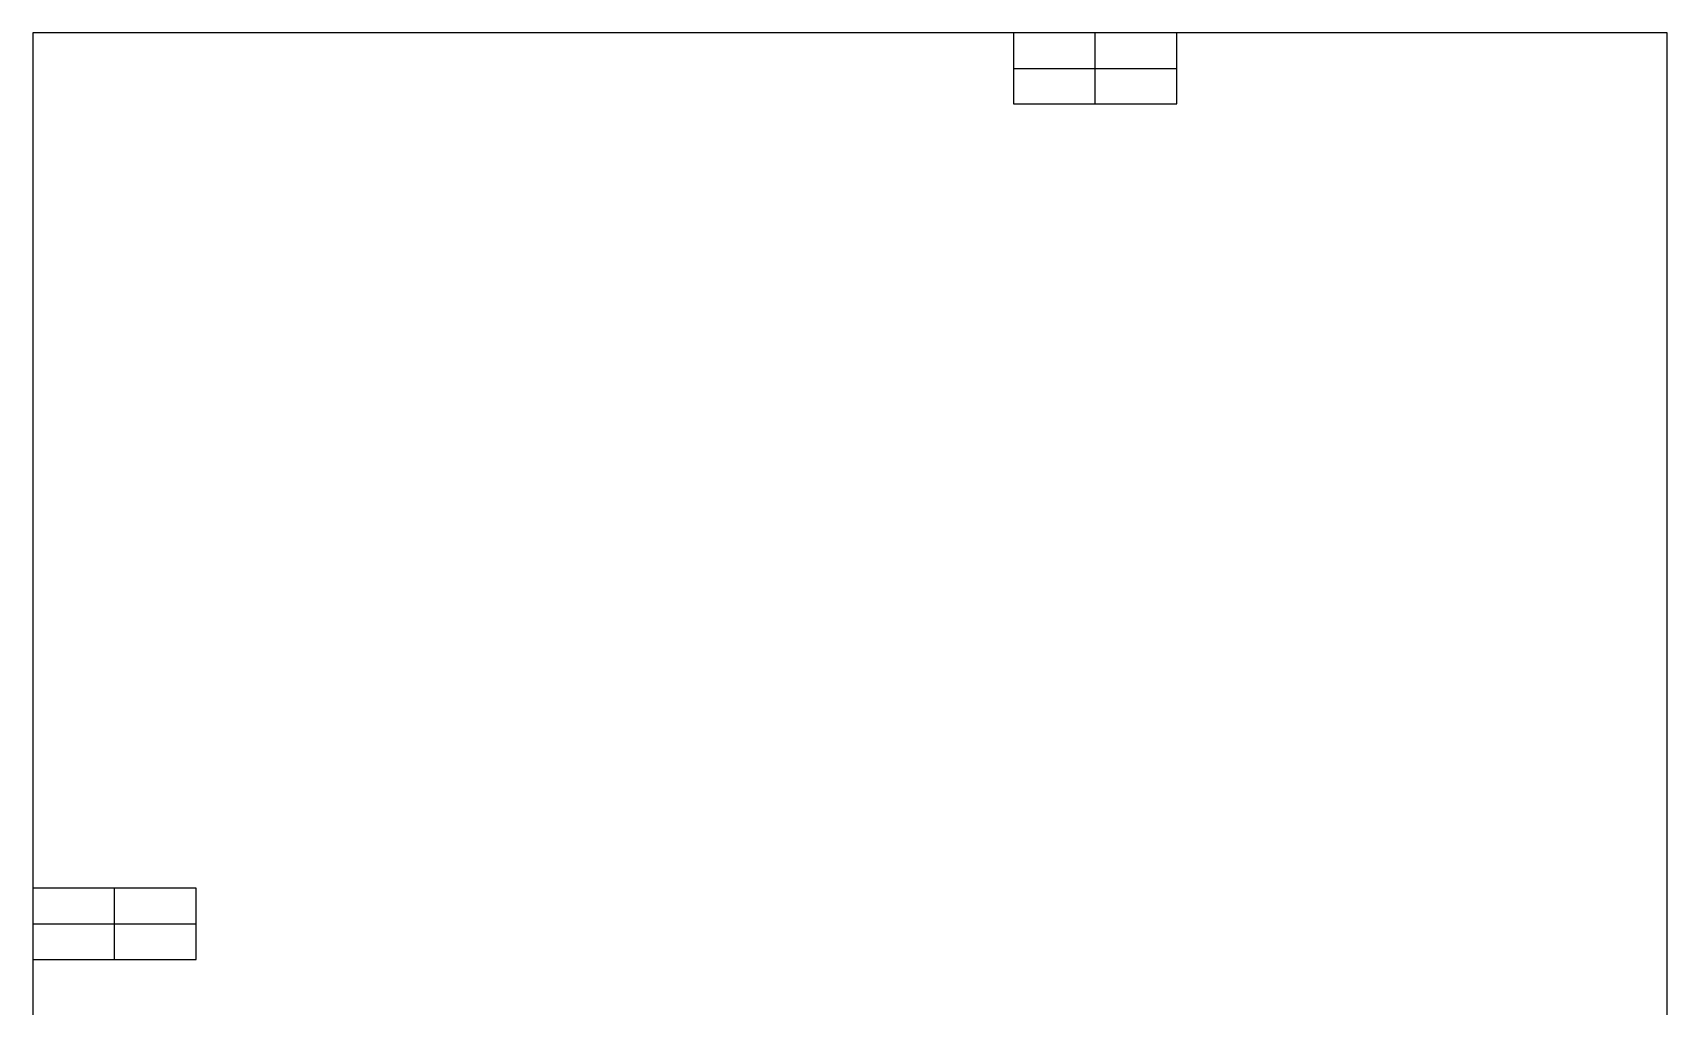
# Model space of a CAD drawing. Header units: millimetres. Extents: x 0.42 to 2.75, y -0.18 to 1.56.
# Drawn here: x 1.988 to 2.75, y 1.109 to 1.563 of the extents above; entities that cross this region are included whole.
import ezdxf

# ---------------------------------------------------------------- set-up
doc = ezdxf.new("R2010")
doc.units = ezdxf.units.MM
doc.header["$MEASUREMENT"] = 0
doc.layers.add('AZ', color=7, linetype='Continuous', true_color=0x007f00)

msp = doc.modelspace()

# ---------------------------------------------------------------- linework, layer by layer
at = {"layer": 'AZ'}
for p, q in [((2.52127, 1.56275), (2.44502, 1.56275)), ((2.44502, 1.56275), (2.44502, 1.5295)), ((2.52127, 1.56275, 0.0225), (2.44502, 1.56275, 0.0225)), ((2.44502, 1.56275, 0.0225), (2.44502, 1.5295, 0.0225)), ((2.44502, 1.56275), (2.44502, 1.56275, 0.0225)), ((2.52127, 1.5295), (2.52127, 1.56275)), ((2.52127, 1.5295, 0.0225), (2.52127, 1.56275, 0.0225)), ((2.52127, 1.56275), (2.52127, 1.56275, 0.0225)), ((2.44502, 1.5295), (2.52127, 1.5295)), ((2.44502, 1.5295, 0.0225), (2.52127, 1.5295, 0.0225)), ((2.44502, 1.5295), (2.44502, 1.5295, 0.0225)), ((2.52127, 1.5295), (2.52127, 1.5295, 0.0225)), ((2.06377, 1.16375), (1.98752, 1.16375)), ((1.98752, 1.16375), (1.98752, 1.1305)), ((2.06377, 1.16375, 0.0225), (1.98752, 1.16375, 0.0225)), ((1.98752, 1.16375, 0.0225), (1.98752, 1.1305, 0.0225)), ((1.98752, 1.16375), (1.98752, 1.16375, 0.0225)), ((2.06377, 1.1305), (2.06377, 1.16375)), ((2.06377, 1.1305, 0.0225), (2.06377, 1.16375, 0.0225)), ((2.06377, 1.16375), (2.06377, 1.16375, 0.0225)), ((1.98752, 1.1305), (2.06377, 1.1305)), ((1.98752, 1.1305, 0.0225), (2.06377, 1.1305, 0.0225)), ((1.98752, 1.1305), (1.98752, 1.1305, 0.0225)), ((2.06377, 1.1305), (2.06377, 1.1305, 0.0225))]:
    msp.add_line(p, q, dxfattribs=at)
for points in [[(1.98752, 1.56275, -0.0225), (1.98752, 0.78138, -0.0225), (1.98752, 0, -0.0225)], [(1.98752, 1.56275), (1.98752, 0.78138), (1.98752, 0)], [(1.98752, 1.56275, -0.0225), (1.98752, 1.56275, -0.01125), (1.98752, 1.56275)], [(2.75002, 1.56275, -0.0225), (2.36877, 1.56275, -0.0225), (1.98752, 1.56275, -0.0225)], [(2.75002, 1.56275), (2.36877, 1.56275), (1.98752, 1.56275)], [(2.52127, 1.56275, 0.01125), (2.48314, 1.56275, 0.01125), (2.44502, 1.56275, 0.01125)], [(2.44502, 1.56275, 0.01125), (2.44502, 1.54612, 0.01125), (2.44502, 1.5295, 0.01125)], [(2.48314, 1.56275), (2.48314, 1.56275, 0.01125), (2.48314, 1.56275, 0.0225)], [(2.48314, 1.5295), (2.48314, 1.54612), (2.48314, 1.56275)], [(2.48314, 1.5295, 0.0225), (2.48314, 1.54612, 0.0225), (2.48314, 1.56275, 0.0225)], [(2.52127, 1.5295, 0.01125), (2.52127, 1.54612, 0.01125), (2.52127, 1.56275, 0.01125)], [(2.75002, 0, -0.0225), (2.75002, 0.78138, -0.0225), (2.75002, 1.56275, -0.0225)], [(2.75002, 1.56275, -0.0225), (2.75002, 1.56275, -0.01125), (2.75002, 1.56275)], [(2.75002, 0), (2.75002, 0.78138), (2.75002, 1.56275)], [(2.44502, 1.54612), (2.44502, 1.54612, 0.01125), (2.44502, 1.54612, 0.0225)], [(2.44502, 1.54612), (2.48314, 1.54612), (2.52127, 1.54612)], [(2.44502, 1.54612, 0.0225), (2.48314, 1.54612, 0.0225), (2.52127, 1.54612, 0.0225)], [(2.52127, 1.54612), (2.52127, 1.54612, 0.01125), (2.52127, 1.54612, 0.0225)], [(2.44502, 1.5295, 0.01125), (2.48314, 1.5295, 0.01125), (2.52127, 1.5295, 0.01125)], [(2.48314, 1.5295), (2.48314, 1.5295, 0.01125), (2.48314, 1.5295, 0.0225)], [(2.06377, 1.16375, 0.01125), (2.02564, 1.16375, 0.01125), (1.98752, 1.16375, 0.01125)], [(1.98752, 1.16375, 0.01125), (1.98752, 1.14712, 0.01125), (1.98752, 1.1305, 0.01125)], [(2.02564, 1.16375), (2.02564, 1.16375, 0.01125), (2.02564, 1.16375, 0.0225)], [(2.02564, 1.1305), (2.02564, 1.14712), (2.02564, 1.16375)], [(2.02564, 1.1305, 0.0225), (2.02564, 1.14712, 0.0225), (2.02564, 1.16375, 0.0225)], [(2.06377, 1.1305, 0.01125), (2.06377, 1.14712, 0.01125), (2.06377, 1.16375, 0.01125)], [(1.98752, 1.14712), (1.98752, 1.14712, 0.01125), (1.98752, 1.14712, 0.0225)], [(1.98752, 1.14712), (2.02564, 1.14712), (2.06377, 1.14712)], [(1.98752, 1.14712, 0.0225), (2.02564, 1.14712, 0.0225), (2.06377, 1.14712, 0.0225)], [(2.06377, 1.14712), (2.06377, 1.14712, 0.01125), (2.06377, 1.14712, 0.0225)], [(1.98752, 1.1305, 0.01125), (2.02564, 1.1305, 0.01125), (2.06377, 1.1305, 0.01125)], [(2.02564, 1.1305), (2.02564, 1.1305, 0.01125), (2.02564, 1.1305, 0.0225)]]:
    msp.add_open_spline(points, degree=2, dxfattribs=at)

doc.saveas('drawing.dxf')
